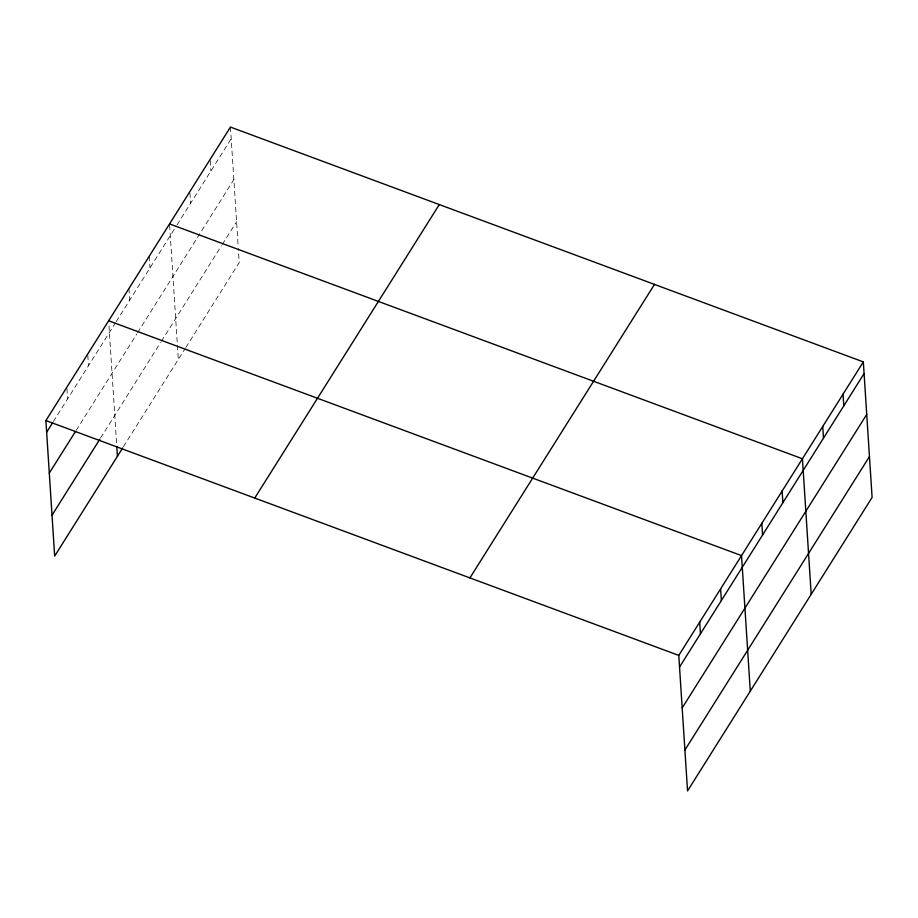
<?xml version="1.0" encoding="UTF-8"?>
<svg xmlns="http://www.w3.org/2000/svg" width="918" height="918" viewBox="0 0 918 918"><rect width="100%" height="100%" fill="white"/><g stroke="black" fill="none" stroke-linecap="round" stroke-linejoin="round"><path stroke-width="0.69" stroke-dasharray="4.59 3.44" d="M53.382 421.534L115.416 322.872M116.173 321.679L176.325 226.012M177.071 224.818L231.21 138.733M76.194 430.335L136.862 333.854M137.608 332.66L233.849 179.607M100.578 438.001L160.639 342.494M161.384 341.289L221.536 245.634M222.294 244.44L236.58 221.72M123.425 446.745L185.08 348.691M185.838 347.497L239.219 262.594L238.313 248.503M230.452 127.074L238.221 247.091M210.245 160.65L210.911 171.012M189.934 192.941L190.611 203.303M169.635 225.22L177.312 343.952M177.403 345.363L178.322 359.454M149.255 256.214L150.001 267.872M128.956 288.493L129.702 300.152M108.99 325.959L116.689 445.035M87.818 355.346L88.484 365.697M66.899 388.601L67.565 398.963"/><path stroke-width="1.38" d="M122.679 447.938L54.667 556.101L45.9 420.57L230.452 127.074L863.333 361.899L872.1 497.43L687.548 790.926L678.781 655.406L863.333 361.899M46.657 432.229L52.624 422.728M49.297 473.103L75.448 431.529M52.016 515.216L99.832 439.194M254.745 498.061L439.309 204.565M469.924 577.904L654.488 284.408M679.527 667.053L864.09 373.557M682.177 707.939L866.73 414.431M684.897 750.052L869.461 456.556M169.555 223.923L802.435 458.759L811.191 594.279M108.645 320.784L741.526 555.608L750.293 691.139M45.9 420.57L678.781 655.406M843.034 394.189L843.791 405.848M822.735 426.468L823.492 438.127M782.136 491.038L782.882 502.697M761.825 523.329L762.583 534.987M720.607 588.874L721.364 600.533M699.7 622.14L700.445 633.799M116.781 446.446L117.412 456.303"/></g></svg>
